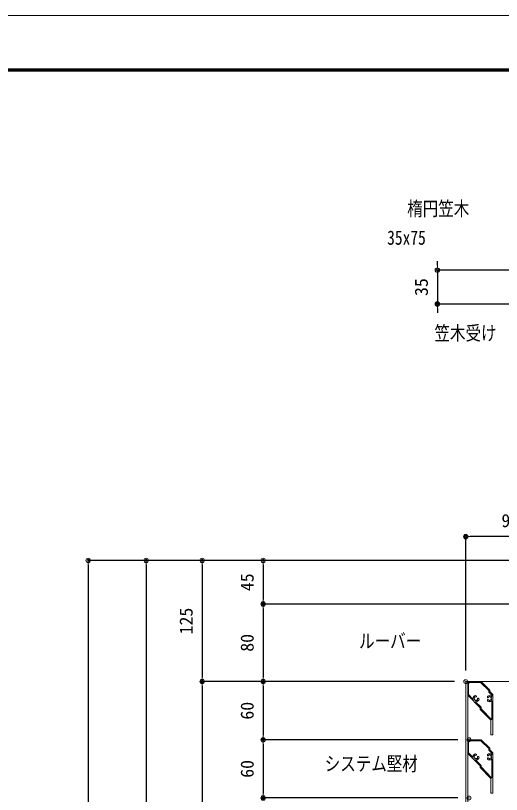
# Model space of a CAD drawing. Units: millimetres, scale not verified. Extents: x -1682 to 1682, y -1188 to 1188.
# Drawn here: x -653 to -152, y 385 to 1188 of the extents above; entities that cross this region are included whole.
import ezdxf
from ezdxf.enums import TextEntityAlignment as Align

# ---------------------------------------------------------------- set-up
doc = ezdxf.new("R2010")
doc.units = ezdxf.units.MM
doc.header["$LTSCALE"] = 8
doc.header["$PDMODE"] = 32
doc.header["$PDSIZE"] = 4
for name, color, linetype, lineweight in [('0-0_0', 7, 'Continuous', 18), ('0-1_DEFPOINTS', 7, 'Continuous', 18), ('0-4_WAKU', 7, 'Continuous', 18), ('0-C_4アルミ', 6, 'Continuous', 18)]:
    doc.layers.add(name, color=color, linetype=linetype, lineweight=lineweight)
doc.layers.add('0-9_1手摺寸法', color=7, linetype='Continuous')
doc.styles.add('ＭＳ ゴシック', font='')
doc.styles.get('ＭＳ ゴシック').set_extended_font_data('MS Gothic')

# ---------------------------------------------------------------- blocks, each defined once
blk = doc.blocks.new('_ORIGIN2')
at = {"layer": '0-0_0'}
blk.add_line((-0.5, 0), (-1, 0), dxfattribs=at)
for radius in [0.5, 0.25]:
    blk.add_circle((0, 0), radius, dxfattribs=at)
blk = doc.blocks.new('D43')
at = {"layer": '0-1_DEFPOINTS'}
blk.add_point((-46.784, 925.048), dxfattribs=at)
at = {"layer": '0-9_1手摺寸法'}
for p, q in [((-58.284, 925.048), (-318.636, 925.048)), ((-318.636, 920.448), (-318.636, 34.648))]:
    blk.add_line(p, q, dxfattribs=at)
at = {"layer": '0-9_1手摺寸法', "xscale": 4.6, "yscale": 4.6, "rotation": 90}
blk.add_blockref('_ORIGIN2', (-318.636, 925.048), dxfattribs=at)
blk = doc.blocks.new('D44')
at = {"layer": '0-9_1手摺寸法'}
for p, q in [((33.729, 1050.048), (-436.113, 1050.048)), ((-436.113, 1045.448), (-436.113, -60.352))]:
    blk.add_line(p, q, dxfattribs=at)
at = {"layer": '0-9_1手摺寸法', "xscale": 4.6, "yscale": 4.6, "rotation": 90}
blk.add_blockref('_ORIGIN2', (-436.113, 1050.048), dxfattribs=at)
blk = doc.blocks.new('D45')
at = {"layer": '0-9_1手摺寸法'}
for p, q in [((33.716, 1050.048), (-376.351, 1050.048)), ((-376.351, 1045.448), (-376.351, -45.352))]:
    blk.add_line(p, q, dxfattribs=at)
at = {"layer": '0-9_1手摺寸法', "xscale": 4.6, "yscale": 4.6, "rotation": 90}
blk.add_blockref('_ORIGIN2', (-376.351, 1050.048), dxfattribs=at)
blk = doc.blocks.new('D48')
at = {"layer": '0-1_DEFPOINTS'}
for p in [(45.216, 1050.048), (-318.636, 925.048), (-46.784, 925.048)]:
    blk.add_point(p, dxfattribs=at)
at = {"layer": '0-9_1手摺寸法'}
for p, q in [((33.716, 1050.048), (-318.636, 1050.048)), ((-318.636, 1045.448), (-318.636, 929.648)), ((-58.284, 925.048), (-318.636, 925.048))]:
    blk.add_line(p, q, dxfattribs=at)
at = {"layer": '0-9_1手摺寸法', "xscale": 4.6, "yscale": 4.6}
for p, rotation in [((-318.636, 1050.048), 90), ((-318.636, 925.048), 270)]:
    blk.add_blockref('_ORIGIN2', p, dxfattribs=dict(at, rotation=rotation))
at = {"layer": '0-9_1手摺寸法', "style": 'ＭＳ ゴシック'}
blk.add_text('125', height=13.49, rotation=90, dxfattribs=at).set_placement((-324.386, 973.748), align=Align.BOTTOM_LEFT)
blk = doc.blocks.new('D51')
at = {"layer": '0-1_DEFPOINTS'}
for p in [(16.229, 1005.048), (-255.706, 925.048), (-46.784, 925.048)]:
    blk.add_point(p, dxfattribs=at)
at = {"layer": '0-9_1手摺寸法'}
for p, q in [((4.729, 1005.048), (-255.706, 1005.048)), ((-255.706, 1000.448), (-255.706, 929.648)), ((-58.284, 925.048), (-255.706, 925.048))]:
    blk.add_line(p, q, dxfattribs=at)
at = {"layer": '0-9_1手摺寸法', "xscale": 4.6, "yscale": 4.6}
for p, rotation in [((-255.706, 1005.048), 90), ((-255.706, 925.048), 270)]:
    blk.add_blockref('_ORIGIN2', p, dxfattribs=dict(at, rotation=rotation))
at = {"layer": '0-9_1手摺寸法', "style": 'ＭＳ ゴシック'}
blk.add_text('80', height=13.49, rotation=90, dxfattribs=at).set_placement((-261.456, 955.848), align=Align.BOTTOM_LEFT)
blk = doc.blocks.new('D52')
at = {"layer": '0-1_DEFPOINTS'}
for p in [(45.229, 1050.048), (-255.706, 1005.048), (16.229, 1005.048)]:
    blk.add_point(p, dxfattribs=at)
at = {"layer": '0-9_1手摺寸法'}
for p, q in [((33.729, 1050.048), (-255.706, 1050.048)), ((-255.706, 1045.448), (-255.706, 1009.648)), ((4.729, 1005.048), (-255.706, 1005.048))]:
    blk.add_line(p, q, dxfattribs=at)
at = {"layer": '0-9_1手摺寸法', "xscale": 4.6, "yscale": 4.6}
for p, rotation in [((-255.706, 1050.048), 90), ((-255.706, 1005.048), 270)]:
    blk.add_blockref('_ORIGIN2', p, dxfattribs=dict(at, rotation=rotation))
at = {"layer": '0-9_1手摺寸法', "style": 'ＭＳ ゴシック'}
blk.add_text('45', height=13.49, rotation=90, dxfattribs=at).set_placement((-261.456, 1018.348), align=Align.BOTTOM_LEFT)
blk = doc.blocks.new('D54')
at = {"layer": '0-1_DEFPOINTS'}
for p in [(45.242, 1349.443), (-76.066, 1314.443), (14.852, 1314.443)]:
    blk.add_point(p, dxfattribs=at)
at = {"layer": '0-9_1手摺寸法'}
for p, q in [((-76.066, 1354.043), (-76.066, 1358.643)), ((33.742, 1349.443), (-76.066, 1349.443)), ((-76.066, 1349.443), (-76.066, 1314.443)), ((3.352, 1314.443), (-76.066, 1314.443)), ((-76.066, 1309.843), (-76.066, 1305.243))]:
    blk.add_line(p, q, dxfattribs=at)
at = {"layer": '0-9_1手摺寸法', "xscale": 4.6, "yscale": 4.6}
for p, rotation in [((-76.066, 1349.443), 270), ((-76.066, 1314.443), 90)]:
    blk.add_blockref('_ORIGIN2', p, dxfattribs=dict(at, rotation=rotation))
at = {"layer": '0-9_1手摺寸法', "style": 'ＭＳ ゴシック'}
blk.add_text('35', height=13.49, rotation=90, dxfattribs=at).set_placement((-81.816, 1322.743), align=Align.BOTTOM_LEFT)
blk = doc.blocks.new('D15')
at = {"layer": '0-1_DEFPOINTS'}
for p in [(-46.784, 925.048), (-255.706, 865.048), (-43.384, 865.048)]:
    blk.add_point(p, dxfattribs=at)
at = {"layer": '0-9_1手摺寸法'}
for p, q in [((-58.284, 925.048), (-255.706, 925.048)), ((-255.706, 920.448), (-255.706, 869.648)), ((-54.884, 865.048), (-255.706, 865.048))]:
    blk.add_line(p, q, dxfattribs=at)
at = {"layer": '0-9_1手摺寸法', "xscale": 4.6, "yscale": 4.6}
for p, rotation in [((-255.706, 925.048), 90), ((-255.706, 865.048), 270)]:
    blk.add_blockref('_ORIGIN2', p, dxfattribs=dict(at, rotation=rotation))
at = {"layer": '0-9_1手摺寸法', "style": 'ＭＳ ゴシック'}
blk.add_text('60', height=13.49, rotation=90, dxfattribs=at).set_placement((-261.456, 885.848), align=Align.BOTTOM_LEFT)
blk = doc.blocks.new('D16')
at = {"layer": '0-1_DEFPOINTS'}
for p in [(-43.384, 865.048), (-255.706, 805.048), (-43.384, 805.048)]:
    blk.add_point(p, dxfattribs=at)
at = {"layer": '0-9_1手摺寸法'}
for p, q in [((-54.884, 865.048), (-255.706, 865.048)), ((-255.706, 860.448), (-255.706, 809.648)), ((-54.884, 805.048), (-255.706, 805.048))]:
    blk.add_line(p, q, dxfattribs=at)
at = {"layer": '0-9_1手摺寸法', "xscale": 4.6, "yscale": 4.6}
for p, rotation in [((-255.706, 865.048), 90), ((-255.706, 805.048), 270)]:
    blk.add_blockref('_ORIGIN2', p, dxfattribs=dict(at, rotation=rotation))
at = {"layer": '0-9_1手摺寸法', "style": 'ＭＳ ゴシック'}
blk.add_text('60', height=13.49, rotation=90, dxfattribs=at).set_placement((-261.456, 825.848), align=Align.BOTTOM_LEFT)
blk = doc.blocks.new('D35')
at = {"layer": '0-1_DEFPOINTS'}
for p in [(45.216, 1081.897), (-46.784, 1074.558), (-46.784, 925.048)]:
    blk.add_point(p, dxfattribs=at)
at = {"layer": '0-9_1手摺寸法'}
for p, q in [((-46.784, 936.548), (-46.784, 1074.558)), ((40.616, 1074.558), (-42.184, 1074.558)), ((45.216, 1070.397), (45.216, 1074.558))]:
    blk.add_line(p, q, dxfattribs=at)
at = {"layer": '0-9_1手摺寸法', "xscale": 4.6, "yscale": 4.6, "rotation": 180}
blk.add_blockref('_ORIGIN2', (-46.784, 1074.558), dxfattribs=at)
at = {"layer": '0-9_1手摺寸法', "xscale": 4.6, "yscale": 4.6}
blk.add_blockref('_ORIGIN2', (45.216, 1074.558), dxfattribs=at)
at = {"layer": '0-9_1手摺寸法', "style": 'ＭＳ ゴシック'}
blk.add_text('92', height=13.49, dxfattribs=at).set_placement((-9.984, 1080.308), align=Align.BOTTOM_LEFT)

msp = doc.modelspace()

# ---------------------------------------------------------------- linework, layer by layer
at = {"layer": '0-1_DEFPOINTS', "color": 5}
msp.add_line((1682, 1188), (-1682, 1188), dxfattribs=at)
at = {"layer": '0-4_WAKU'}
for p, q in [((1599.2, 1133.2), (-1603.2, 1133.2)), ((1598.6, 1132.6), (-1602.6, 1132.6)), ((1598, 1132), (-1602, 1132)), ((1597.4, 1131.4), (-1601.4, 1131.4)), ((1596.8, 1130.8), (-1600.8, 1130.8))]:
    msp.add_line(p, q, dxfattribs=at)
at = {"layer": '0-C_4アルミ'}
for p, q in [((-188.524, -371.894), (-188.524, 501.106)), ((-123.524, 501.106), (-188.524, 501.106)), ((-186.524, -373.894), (-186.524, 501.106)), ((-186.524, 499.706), (-185.124, 501.106)), ((-186.524, 499.706), (-186.524, 487.106)), ((-185.524, 499.085), (-185.524, 487.728)), ((-185.524, 499.085), (-185.524, 487.728)), ((-184.856, 499.96), (-185.377, 499.439)), ((-185.377, 499.439), (-184.856, 499.96)), ((-185.124, 501.106), (-172.524, 501.106)), ((-173.145, 500.106), (-184.502, 500.106)), ((-184.502, 500.106), (-173.145, 500.106)), ((-164.87, 492.039), (-172.792, 499.96)), ((-172.792, 499.96), (-164.87, 492.039)), ((-172.524, 501.106), (-163.724, 492.306)), ((-164.724, 490.685), (-164.724, 491.685)), ((-164.724, 491.685), (-164.724, 490.685)), ((-161.524, 487.278), (-164.577, 490.332)), ((-164.577, 490.332), (-161.524, 487.278)), ((-163.724, 492.306), (-163.724, 490.892)), ((-163.724, 490.892), (-160.524, 487.692)), ((-173.524, 474.106), (-186.524, 487.106)), ((-181.51, 483.507), (-185.377, 487.374)), ((-185.377, 487.374), (-181.51, 483.507)), ((-181.51, 483.507), (-181.5, 483.517)), ((-178.33, 486.69), (-177.461, 485.822)), ((-177.475, 485.383), (-177.41, 485.629)), ((-176.104, 484.012), (-175.858, 484.078)), ((-174.797, 483.158), (-175.665, 484.026)), ((-175.634, 483.986), (-175.63, 483.991)), ((-166.024, 486.054), (-166.024, 484.827)), ((-166.024, 484.851), (-166.022, 484.853)), ((-166.024, 481.058), (-166.024, 482.286)), ((-165.704, 484.526), (-165.924, 484.653)), ((-165.704, 482.587), (-165.924, 482.459)), ((-161.524, 486.06), (-161.524, 487.278)), ((-161.524, 487.278), (-161.524, 486.7)), ((-160.524, 487.692), (-160.524, 446.106)), ((-177.975, 479.971), (-172.67, 474.667)), ((-173.524, 474.106), (-173.524, 472.386)), ((-172.524, 474.313), (-172.524, 472.991)), ((-172.524, 474.313), (-172.524, 472.991)), ((-161.524, 481.052), (-161.524, 462.101)), ((-173.524, 472.386), (-162.524, 461.207)), ((-172.431, 472.701), (-161.843, 461.94)), ((-162.524, 461.207), (-162.524, 446.106)), ((-162.524, 446.106), (-160.524, 446.106)), ((-160.574, 446.106), (-160.524, 446.157)), ((-186.524, 439.706), (-185.124, 441.106)), ((-186.524, 439.706), (-186.524, 427.106)), ((-185.524, 439.085), (-185.524, 427.728)), ((-185.524, 439.085), (-185.524, 427.728)), ((-185.377, 439.439), (-184.856, 439.96)), ((-184.856, 439.96), (-185.377, 439.439)), ((-185.124, 441.106), (-172.524, 441.106)), ((-184.502, 440.106), (-173.145, 440.106)), ((-173.145, 440.106), (-184.502, 440.106)), ((-172.524, 441.106), (-163.724, 432.306)), ((-173.524, 414.106), (-186.524, 427.106)), ((-181.51, 423.507), (-185.377, 427.374)), ((-185.377, 427.374), (-181.51, 423.507)), ((-178.33, 426.69), (-177.461, 425.822)), ((-166.024, 426.054), (-166.024, 424.827)), ((-164.724, 431.685), (-164.724, 430.685)), ((-164.724, 430.685), (-164.724, 431.685)), ((-164.577, 430.332), (-161.524, 427.278)), ((-161.524, 427.278), (-164.577, 430.332)), ((-161.524, 427.278), (-161.524, 426.7)), ((-161.524, 426.06), (-161.524, 427.278)), ((-160.524, 427.692), (-160.524, 386.106)), ((-181.51, 423.507), (-181.5, 423.517)), ((-177.975, 419.971), (-172.67, 414.667)), ((-177.475, 425.383), (-177.41, 425.629)), ((-176.104, 424.012), (-175.858, 424.078)), ((-174.797, 423.158), (-175.665, 424.026)), ((-175.634, 423.986), (-175.63, 423.991)), ((-166.024, 424.851), (-166.022, 424.853)), ((-166.024, 421.058), (-166.024, 422.286)), ((-165.704, 424.526), (-165.924, 424.653)), ((-165.704, 422.587), (-165.924, 422.459)), ((-161.524, 421.052), (-161.524, 402.101)), ((-173.524, 414.106), (-173.524, 412.386)), ((-173.524, 412.386), (-162.524, 401.207)), ((-172.524, 414.313), (-172.524, 412.991)), ((-172.524, 414.313), (-172.524, 412.991)), ((-172.431, 412.701), (-161.843, 401.94)), ((-162.524, 401.207), (-162.524, 386.106)), ((-162.524, 386.106), (-160.524, 386.106)), ((-160.574, 386.106), (-160.524, 386.157))]:
    msp.add_line(p, q, dxfattribs=at)
for points in [[(-172.792, 439.96), (-164.87, 432.039), (-172.792, 439.96)], [(-163.724, 432.306), (-163.724, 430.892), (-160.524, 427.692)]]:
    msp.add_lwpolyline(points, dxfattribs=at)
for centre, radius, start, end in [((-185.024, 499.085), 0.5, 135, 180), ((-185.024, 499.085), 0.5, 135, 180), ((-184.502, 499.606), 0.5, 90, 135), ((-184.502, 499.606), 0.5, 90, 135), ((-173.145, 499.606), 0.5, 45, 90), ((-173.145, 499.606), 0.5, 45, 90), ((-165.224, 491.685), 0.5, 0, 45), ((-165.224, 491.685), 0.5, 0, 45), ((-164.224, 490.685), 0.5, 180, 225), ((-164.224, 490.685), 0.5, 180, 225), ((-185.024, 487.728), 0.5, 180, 225), ((-185.024, 487.728), 0.5, 180, 225), ((-181.374, 483.654), 0.2, 225, 357.56845), ((-177.977, 483.51), 3.2, 96.31781, 177.56845), ((-179.668, 483.057), 0.5, 96.78679, 293.21321), ((-177.977, 483.51), 1.75, 151.42642, 178.57358), ((-179.215, 484.747), 0.5, 36.78679, 233.21321), ((-177.977, 483.51), 1.75, 211.42642, 238.57358), ((-178.43, 481.819), 0.5, 156.78679, 353.21321), ((-177.977, 483.51), 1.75, 80.88684, 118.57358), ((-177.977, 483.51), 1.75, 271.42642, 298.57358), ((-177.977, 483.51), 3.2, 272.43155, 353.68219), ((-177.669, 485.435), 0.2, 260.88684, 345), ((-177.603, 485.681), 0.2, 345, 45), ((-176.74, 482.272), 0.5, 216.78679, 53.21321), ((-177.977, 483.51), 1.75, 331.42642, 9.11316), ((-176.052, 483.819), 0.2, 105, 189.11316), ((-175.807, 483.884), 0.2, 45, 105), ((-164.024, 483.556), 3.2, 47.43155, 128.68219), ((-165.824, 484.827), 0.2, 180, 240), ((-165.824, 482.286), 0.2, 120, 180), ((-165.604, 484.699), 0.2, 240, 324.11316), ((-165.604, 482.413), 0.2, 35.88684, 120), ((-164.024, 483.556), 1.75, 106.42642, 144.11316), ((-164.024, 483.556), 1.75, 215.88684, 253.57358), ((-164.024, 485.306), 0.5, 351.78679, 188.21321), ((-164.024, 483.556), 1.75, 46.42642, 73.57358), ((-164.024, 483.556), 1.75, 286.42642, 313.57358), ((-162.508, 484.431), 0.5, 291.78679, 128.21321), ((-162.508, 482.681), 0.5, 231.78679, 68.21321), ((-164.024, 483.556), 1.75, 346.42642, 13.57358), ((-161.724, 486.06), 0.2, 227.43155, 0), ((-177.833, 480.113), 0.2, 92.43155, 225), ((-173.024, 474.313), 0.5, 0, 45), ((-173.024, 474.313), 0.5, 360, 45), ((-164.024, 483.556), 3.2, 231.31781, 312.56845), ((-164.024, 481.806), 0.5, 171.78679, 8.21321), ((-161.724, 481.052), 0.2, 0, 132.56845), ((-172.024, 472.991), 0.5, 180, 215.53768), ((-161.724, 462.101), 0.2, 215.53768, 0), ((-185.024, 439.085), 0.5, 135, 180), ((-185.024, 439.085), 0.5, 135, 180), ((-184.502, 439.606), 0.5, 90, 135), ((-184.502, 439.606), 0.5, 90, 135), ((-173.145, 439.606), 0.5, 45, 90), ((-173.145, 439.606), 0.5, 45, 90), ((-185.024, 427.728), 0.5, 180, 225), ((-185.024, 427.728), 0.5, 180, 225), ((-177.977, 423.51), 3.2, 96.31781, 177.56845), ((-177.603, 425.681), 0.2, 345, 45), ((-164.024, 423.556), 3.2, 47.43155, 128.68219), ((-165.224, 431.685), 0.5, 0, 45), ((-165.224, 431.685), 0.5, 0, 45), ((-164.224, 430.685), 0.5, 180, 225), ((-164.224, 430.685), 0.5, 180, 225), ((-164.024, 425.306), 0.5, 351.78679, 188.21321), ((-161.724, 426.06), 0.2, 227.43155, 0), ((-181.374, 423.654), 0.2, 225, 357.56845), ((-179.668, 423.057), 0.5, 96.78679, 293.21321), ((-177.977, 423.51), 1.75, 151.42642, 178.57358), ((-179.215, 424.747), 0.5, 36.78679, 233.21321), ((-177.977, 423.51), 1.75, 211.42642, 238.57358), ((-178.43, 421.819), 0.5, 156.78679, 353.21321), ((-177.977, 423.51), 1.75, 80.88684, 118.57358), ((-177.833, 420.113), 0.2, 92.43155, 225), ((-177.977, 423.51), 1.75, 271.42642, 298.57358), ((-177.977, 423.51), 3.2, 272.43155, 353.68219), ((-177.669, 425.435), 0.2, 260.88684, 345), ((-176.74, 422.272), 0.5, 216.78679, 53.21321), ((-177.977, 423.51), 1.75, 331.42642, 9.11316), ((-176.052, 423.819), 0.2, 105, 189.11316), ((-175.807, 423.884), 0.2, 45, 105), ((-165.824, 424.827), 0.2, 180, 240), ((-165.824, 422.286), 0.2, 120, 180), ((-164.024, 423.556), 3.2, 231.31781, 312.56845), ((-165.604, 424.699), 0.2, 240, 324.11316), ((-165.604, 422.413), 0.2, 35.88684, 120), ((-164.024, 423.556), 1.75, 106.42642, 144.11316), ((-164.024, 423.556), 1.75, 215.88684, 253.57358), ((-164.024, 421.806), 0.5, 171.78679, 8.21321), ((-164.024, 423.556), 1.75, 46.42642, 73.57358), ((-164.024, 423.556), 1.75, 286.42642, 313.57358), ((-162.508, 424.431), 0.5, 291.78679, 128.21321), ((-162.508, 422.681), 0.5, 231.78679, 68.21321), ((-164.024, 423.556), 1.75, 346.42642, 13.57358), ((-161.724, 421.052), 0.2, 0, 132.56845), ((-173.024, 414.313), 0.5, 360, 45), ((-173.024, 414.313), 0.5, 0, 45), ((-172.024, 412.991), 0.5, 180, 215.53768), ((-161.724, 402.101), 0.2, 215.53768, 0)]:
    msp.add_arc(centre, radius, start, end, dxfattribs=at)

# ---------------------------------------------------------------- block references
at = {"layer": '0-9_1手摺寸法'}
for name in ['D54', 'D35', 'D44', 'D45', 'D48', 'D52', 'D51', 'D43', 'D15', 'D16']:
    msp.add_blockref(name, (-141.739, -423.942), dxfattribs=at)

# ---------------------------------------------------------------- texts
at = {"layer": '0-0_0', "style": 'ＭＳ ゴシック', "width": 0.8}
for s, p in [('楕円笠木', (-248.845, 977.178)), ('35x75', (-269.599, 947.246)), ('笠木受け', (-220.79, 848.813)), ('ルーバー', (-298.487, 531.318)), ('システム堅材', (-333.954, 404.728))]:
    msp.add_text(s, height=14.66, dxfattribs=at).set_placement(p, align=Align.BOTTOM_LEFT)

doc.saveas('drawing.dxf')
